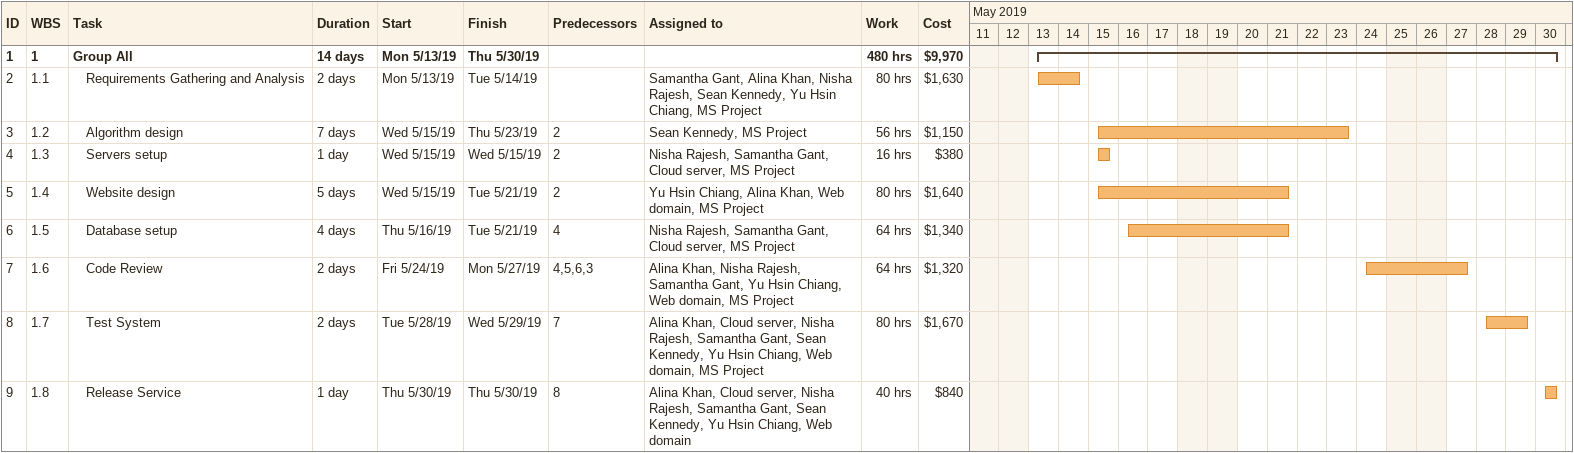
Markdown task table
| ID | WBS | Task | Duration | Start | Finish | Predecessors | Resources | Work (h) | Cost ($) |
|---|---|---|---|---|---|---|---|---|---|
| 1 | 1 | **Group All** | 14d | 2019-05-13 | 2019-05-30 |  |  | 480 | 9970 |
| 2 | 1.1 | Requirements Gathering and Analysis | 2d | 2019-05-13 | 2019-05-14 |  | Samantha Gant, Alina Khan, Nisha Rajesh, Sean Kennedy, Yu Hsin Chiang, MS Project | 80 | 1630 |
| 3 | 1.2 | Algorithm design | 7d | 2019-05-15 | 2019-05-23 | 2 | Sean Kennedy, MS Project | 56 | 1150 |
| 4 | 1.3 | Servers setup | 1d | 2019-05-15 | 2019-05-15 | 2 | Nisha Rajesh, Samantha Gant, Cloud server, MS Project | 16 | 380 |
| 5 | 1.4 | Website design | 5d | 2019-05-15 | 2019-05-21 | 2 | Yu Hsin Chiang, Alina Khan, Web domain, MS Project | 80 | 1640 |
| 6 | 1.5 | Database setup | 4d | 2019-05-16 | 2019-05-21 | 4 | Nisha Rajesh, Samantha Gant, Cloud server, MS Project | 64 | 1340 |
| 7 | 1.6 | Code Review | 2d | 2019-05-24 | 2019-05-27 | 4, 5, 6, 3 | Alina Khan, Nisha Rajesh, Samantha Gant, Yu Hsin Chiang, Web domain, MS Project | 64 | 1320 |
| 8 | 1.7 | Test System | 2d | 2019-05-28 | 2019-05-29 | 7 | Alina Khan, Cloud server, Nisha Rajesh, Samantha Gant, Sean Kennedy, Yu Hsin Chiang, Web domain, MS Project | 80 | 1670 |
| 9 | 1.8 | Release Service | 1d | 2019-05-30 | 2019-05-30 | 8 | Alina Khan, Cloud server, Nisha Rajesh, Samantha Gant, Sean Kennedy, Yu Hsin Chiang, Web domain | 40 | 840 |
